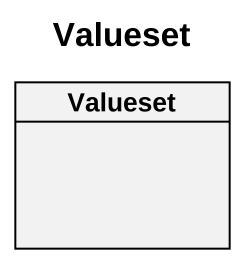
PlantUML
@startuml
title Valueset
hide circle
hide empty members
class Valueset
@enduml
